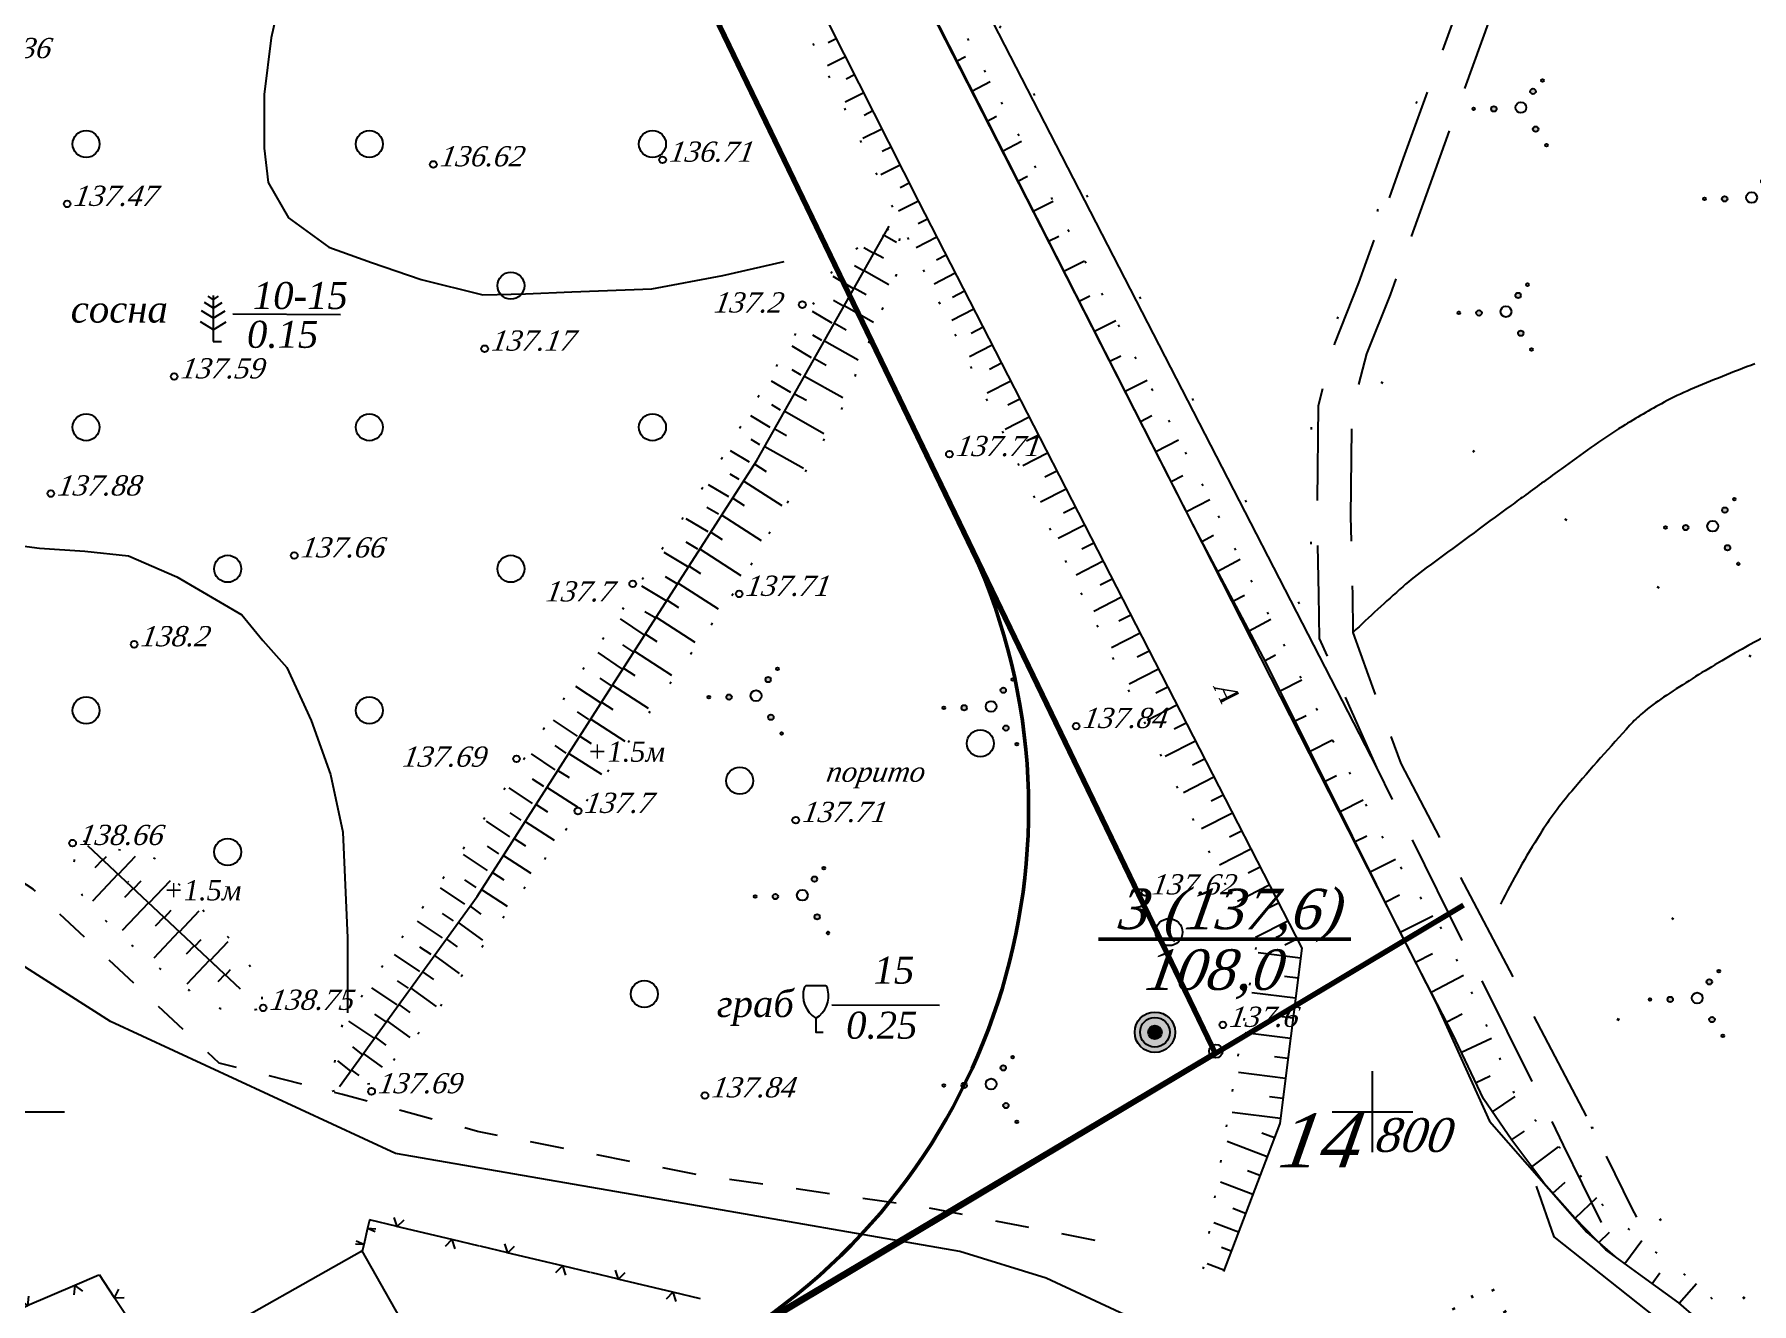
# Model space of a CAD drawing. Header units: millimetres. Extents: x 1400 to 4853, y -623 to 1865.
# Drawn here: x 3080.8 to 3157.2, y 1604.8 to 1661.2 of the extents above; entities that cross this region are included whole.
import ezdxf

# ---------------------------------------------------------------- set-up
doc = ezdxf.new("R2010")
doc.units = ezdxf.units.MM
doc.set_wipeout_variables(frame=1)
for name, pattern in [('ADOT', [10, 0, -10]), ('ADOT1', [1.6, 0.1, -1.5]), ('AHIDDEN2', [3, 1.5, -1.5]), ('AHIDDEN4', [7, 5, -2]), ('KONTUR', [1.5, 0, -1.5])]:
    doc.linetypes.add(name, pattern=pattern)
for name, color, linetype in [('01_Завод', 7, 'Continuous'), ('01_Північ', 7, 'Continuous'), ('CONT-MNR', 7, 'Continuous'), ('кресты', 7, 'Continuous'), ('НАДЗЕМКА', 7, 'Continuous'), ('ПИКЕТЫ', 7, 'Continuous'), ('РАСТИТ', 7, 'Continuous'), ('РЕЛЬЕФ', 7, 'Continuous'), ('Скважины', 7, 'Continuous'), ('СІТУАЦІЯ', 7, 'Continuous')]:
    doc.layers.add(name, color=color, linetype=linetype)
doc.styles.add('grad', font='timesi.ttf')
doc.styles.add('russ', font='timesi.ttf')
doc.styles.add('universw', font='timesi.ttf', dxfattribs={"oblique": 10})

# ---------------------------------------------------------------- blocks, each defined once
blk = doc.blocks.new('395_2')
at = {"linetype": 'Continuous'}
h = blk.add_hatch(color=0, dxfattribs=at)
h.paths.add_polyline_path([(-3.4, -0.1, 1), (-3.6, -0.1, 1)])
h.paths.add_polyline_path([(-2.2, -0.1, 1), (-1.8, -0.1, 1)])
h.paths.add_polyline_path([(1.1, 1.2, 1), (0.7, 1.2, 1)])
h.paths.add_polyline_path([(1.7, 2, 1), (1.5, 2, 1)])
h.paths.add_polyline_path([(0.9, -1.6, 1), (1.3, -1.6, 1)])
h.paths.add_polyline_path([(2, -2.8, 1), (1.8, -2.8, 1)])
at = {"color": 0, "linetype": 'Continuous'}
for centre, radius in [((0.9, 1.2), 0.2), ((1.6, 2), 0.1), ((-3.5, -0.1), 0.1), ((-2, -0.1), 0.2), ((0, 0), 0.4), ((1.1, -1.6), 0.2), ((1.9, -2.8), 0.1)]:
    blk.add_circle(centre, radius, dxfattribs=at)
blk = doc.blocks.new('372')
blk.add_circle((0, 0), 1)
blk = doc.blocks.new('368')
at = {"color": 0, "linetype": 'Continuous'}
blk.add_blockref('372', (0, 0), dxfattribs=at)
blk = doc.blocks.new('476_3')
at = {"color": 0, "linetype": 'Continuous'}
for p, q in [((-4.942, 0), (-2.443, 0)), ((-2.443, 0), (-2.887, 0.61)), ((-2.443, 0), (-1.999, 0.61)), ((-2.443, 0), (2.554, 0)), ((-2.443, 0), (-2.443, 0)), ((2.499, 0), (2.055, -0.61)), ((2.499, 0), (4.998, 0)), ((2.499, 0), (2.943, -0.61))]:
    blk.add_line(p, q, dxfattribs=at)
blk = doc.blocks.new('390_2')
at = {"color": 0, "linetype": 'Continuous', "lineweight": 0}
blk.add_wipeout([(0.56, -0.02), (0.56, 0.02), (0.02, 0.02), (0.02, 1.02), (0.15, 1.11), (0.31, 1.24), (0.46, 1.38), (0.62, 1.58), (0.73, 1.77), (0.84, 2), (0.9, 2.21), (0.95, 2.44), (0.96, 2.61), (0.96, 2.86), (0.94, 3.01), (0.89, 3.24), (0.86, 3.33), (0.82, 3.39), (0.77, 3.44), (0.7, 3.46), (-0.38, 3.46), (-0.69, 3.46), (-0.8, 3.42), (-0.85, 3.37), (-0.89, 3.28), (-0.93, 3.11), (-0.96, 2.93), (-0.97, 2.66), (-0.95, 2.39), (-0.91, 2.19), (-0.85, 2.03), (-0.78, 1.85), (-0.67, 1.65), (-0.56, 1.5), (-0.45, 1.37), (-0.28, 1.21), (-0.13, 1.09), (-0.02, 1.02), (-0.02, -0.02)], dxfattribs=at)
at = {"color": 0, "linetype": 'Continuous'}
blk.add_lwpolyline([(0.89, 3.12), (0.86, 3.28, 0.283123), (0.7, 3.44), (-0.69, 3.44, 0.301637), (-0.87, 3.28, 0.346308), (0, 1.03, 0.325277)], format="xyb", close=True, dxfattribs=at)
blk.add_lwpolyline([(0, 1.03), (0, 0), (0.54, 0)], dxfattribs=at)
blk = doc.blocks.new('390_6')
at = {"color": 0, "linetype": 'Continuous'}
for p, q in [((0.005531, 2.466415), (-0.665101, 2.899042)), ((0.005531, 3.084453), (-0.386725, 3.36257)), ((-0.005531, 3.084453), (0.386725, 3.36257)), ((-0.005531, 2.466415), (0.665101, 2.899042)), ((0, 3.408923), (0, 0)), ((0.005531, 0.859515), (-0.95613, 1.462103)), ((0.005531, 1.74022), (-0.867556, 2.281003)), ((-0.005531, 1.74022), (0.867556, 2.281003)), ((-0.005531, 0.859515), (0.95613, 1.462103)), ((0, 0), (0.616918, 0))]:
    blk.add_line(p, q, dxfattribs=at)

msp = doc.modelspace()

# ---------------------------------------------------------------- hatches: boundary and pattern name
at = {"layer": 'Скважины', "linetype": 'Continuous'}
for points in [[(3131.5818, 1616.842, 1), (3129.7818, 1616.842, 1)], [(3130.9818, 1616.842, 1), (3130.3818, 1616.842, 1)]]:
    msp.add_hatch(color=5, dxfattribs=at).paths.add_polyline_path(points)

# ---------------------------------------------------------------- linework, layer by layer
at = {"color": 7, "linetype": 'Continuous', "lineweight": 50, "flags": 128}
msp.add_lwpolyline([(3069.8097, 1716.8518, -0.2823255), (3091.3272, 1703.0323), (3122.2972, 1638.8479, -0.3890194), (3111.4729, 1602.8963), (3033.4199, 1556.4964, 0.1581167)], format="xyb", dxfattribs=at)
at = {"layer": '01_Завод', "color": 250, "linetype": 'Continuous'}
for p, q in [((3121.8546, 1660.0579), (3122.2558, 1660.263)), ((3122.5374, 1658.7224), (3123.3551, 1659.1404)), ((3123.2202, 1657.3868), (3123.6368, 1657.5998)), ((3123.9031, 1656.0512), (3124.7515, 1656.485)), ((3124.5859, 1654.7157), (3125.0178, 1654.9365)), ((3125.2687, 1653.3801), (3126.1478, 1653.8295)), ((3125.9507, 1652.0441), (3126.3987, 1652.2723)), ((3126.6316, 1650.7075), (3127.5449, 1651.1728)), ((3127.3126, 1649.371), (3127.7778, 1649.608)), ((3127.9935, 1648.0345), (3128.9412, 1648.5173)), ((3128.6745, 1646.6979), (3129.1569, 1646.9438)), ((3129.3554, 1645.3614), (3130.3376, 1645.8618)), ((3130.0363, 1644.0249), (3130.5361, 1644.2795)), ((3130.7173, 1642.6884), (3131.734, 1643.2064)), ((3131.3982, 1641.3518), (3131.9152, 1641.6152)), ((3132.0792, 1640.0153), (3133.1235, 1640.5473)), ((3132.7702, 1638.684), (3133.2834, 1638.9562)), ((3133.473, 1637.3588), (3134.4785, 1637.8921)), ((3134.1757, 1636.0336), (3134.6681, 1636.2947)), ((3134.8785, 1634.7084), (3135.8424, 1635.2196)), ((3135.5813, 1633.3832), (3136.0528, 1633.6333)), ((3136.2514, 1632.0413), (3137.219, 1632.5222)), ((3136.919, 1630.6981), (3137.4099, 1630.942)), ((3137.5866, 1629.3548), (3138.5827, 1629.8499)), ((3138.2542, 1628.0115), (3138.7594, 1628.2626)), ((3138.9217, 1626.6683), (3139.9465, 1627.1776)), ((3139.5891, 1625.3249), (3140.1089, 1625.5828)), ((3140.2558, 1623.9812), (3141.3813, 1624.5396)), ((3140.9224, 1622.6375), (3141.5676, 1622.9576)), ((3141.589, 1621.2938), (3143.0445, 1622.0158)), ((3142.2798, 1619.9623), (3143.0317, 1620.3527)), ((3142.971, 1618.631), (3144.4119, 1619.3792)), ((3143.6622, 1617.2998), (3144.3512, 1617.6575)), ((3144.3251, 1615.9545), (3145.6504, 1616.5842)), ((3144.969, 1614.5997), (3145.5944, 1614.8969)), ((3145.7064, 1613.2984), (3146.7163, 1613.9824)), ((3146.5475, 1612.0564), (3147.1175, 1612.4424)), ((3147.4452, 1610.8547), (3148.6422, 1611.7502)), ((3148.3843, 1609.6868), (3148.9271, 1610.172)), ((3149.3842, 1608.5687), (3150.3423, 1609.4947)), ((3150.4266, 1607.4901), (3150.8997, 1607.9474)), ((3151.5877, 1606.548), (3152.3398, 1607.5816)), ((3152.8006, 1605.6654), (3153.1454, 1606.1394)), ((3154.0124, 1604.7815), (3154.771, 1605.668))]:
    msp.add_line(p, q, dxfattribs=at)
at = {"layer": '01_Завод', "color": 250, "linetype": 'Continuous', "flags": 128}
for points in [[(3154.7838, 1604.1213), (3153.9949, 1604.7964), (3152.3799, 1605.9716), (3150.7438, 1607.162), (3149.3765, 1608.5767), (3147.983, 1610.1358), (3146.5603, 1612.0374), (3145.3074, 1613.8874), (3143.9411, 1616.7627), (3141.6008, 1621.27), (3139.4694, 1625.5663), (3135.6335, 1633.2847), (3132.446, 1639.2953), (3125.6263, 1652.6808), (3120.06, 1663.5679)], [(3135.3898, 1573.8332), (3133.9671, 1573.9974), (3134.8128, 1601.7126), (3125.8421, 1605.8964), (3121.9947, 1607.082), (3109.7362, 1609.2158), (3096.8936, 1611.4512), (3084.2163, 1617.3141), (3069.6599, 1626.5967), (3067.1345, 1628.7614), (3062.0933, 1636.1941)], [(3176.2, 1590.9348), (3176.229, 1591.5341), (3176.3318, 1593.6587), (3176.349, 1594.0145), (3173.961, 1596.267), (3160.9725, 1597.1324), (3158.8579, 1598.283), (3154.0951, 1602.8966), (3153.3762, 1603.8277), (3148.4418, 1607.7441), (3147.6576, 1609.9907)]]:
    msp.add_lwpolyline(points, dxfattribs=at)
at = {"layer": '01_Північ', "linetype": 'Continuous'}
for p, q in [((3135.769, 1623.3917), (3134.3567, 1622.667)), ((3136.1798, 1622.5909), (3135.646, 1622.317)), ((3136.5907, 1621.7902), (3135.1604, 1621.0563)), ((3137.0015, 1620.9894), (3136.4677, 1620.7155)), ((3137.159, 1620.1439), (3135.2777, 1620.3793)), ((3137.0473, 1619.2509), (3136.4519, 1619.3254)), ((3136.9356, 1618.3578), (3134.9863, 1618.6017)), ((3136.7121, 1616.5718), (3134.6949, 1616.8241)), ((3136.8238, 1617.4648), (3136.2285, 1617.5393)), ((3136.6004, 1615.6787), (3136.005, 1615.7532)), ((3136.4887, 1614.7857), (3134.4035, 1615.0465)), ((3136.377, 1613.8926), (3135.7816, 1613.9671)), ((3136.2652, 1612.9996), (3134.1121, 1613.269)), ((3135.9955, 1612.1459), (3135.4348, 1612.3594)), ((3135.6752, 1611.3048), (3133.8981, 1611.9815))]:
    msp.add_line(p, q, dxfattribs=at)
at = {"layer": '01_Північ', "color": 250, "linetype": 'KONTUR', "flags": 128}
msp.add_lwpolyline([(3106.2196, 1720.5335), (3105.1586, 1720.1846), (3103.6237, 1720.0706), (3101.8608, 1720.1846), (3099.5896, 1720.1949), (3096.9866, 1720.7131), (3095.0265, 1720.9347), (3094.0704, 1721.0427), (3093.2905, 1720.8743), (3092.8479, 1720.0417), (3093.1734, 1719.183), (3093.9024, 1717.6738), (3094.9699, 1716.0736), (3096.0113, 1713.4455), (3099.8565, 1706.0737), (3105.6477, 1694.2624), (3107.8781, 1689.7137), (3116.1117, 1673.7124), (3121.147, 1663.3396), (3129.9087, 1646.6775), (3132.8346, 1641.1133), (3137.0104, 1632.9309), (3138.9438, 1629.1423), (3140.9886, 1625.1355), (3143.5525, 1621.245), (3145.2573, 1617.5435), (3146.7598, 1613.8761), (3148.6908, 1611.6953), (3150.1098, 1609.8044), (3150.7845, 1608.9054), (3153.3939, 1606.6844), (3154.845, 1605.6134), (3157.4615, 1603.0202), (3158.089, 1601.964), (3159.3614, 1600.6076), (3160.8883, 1599.6242), (3161.9858, 1598.9173), (3163.959, 1598.4543), (3165.9948, 1598.5222), (3168.811, 1598.3357), (3172.1502, 1598.3839), (3174.0136, 1598.1312), (3175.6907, 1597.5326), (3176.6173, 1596.7674), (3177.4214, 1596.2873), (3179.1862, 1596.0473), (3180.6398, 1595.8496), (3182.2221, 1595.8134), (3184.4802, 1595.603), (3186.6322, 1594.9823), (3187.9824, 1594.4059), (3189.2717, 1593.418), (3189.6008, 1592.6574), (3189.8271, 1591.5474), (3189.8197, 1589.3038), (3189.559, 1586.1283), (3189.1162, 1580.4331), (3188.6743, 1575.5643), (3188.5391, 1574.0748), (3189.1107, 1573.0526), (3189.6527, 1572.0835), (3191.0153, 1571.3293), (3193.0442, 1570.2063), (3194.1959, 1569.5689), (3196.7256, 1569.0858), (3198.2334, 1568.7284), (3199.5763, 1567.8373)], dxfattribs=at)
at = {"layer": '01_Північ', "linetype": 'KONTUR', "flags": 128}
msp.add_lwpolyline([(3086.9479, 1719.823), (3087.1435, 1718.2377), (3089.4471, 1713.5689), (3093.6465, 1705.1268), (3097.7163, 1696.9236), (3114.8967, 1661.9893), (3129.6382, 1631.7878), (3135.1764, 1620.6882), (3132.7921, 1606.143)], dxfattribs=at)
at = {"layer": '01_Північ', "flags": 128}
msp.add_lwpolyline([(3087.079, 1719.792), (3099.0625, 1695.7353), (3109.531, 1674.8529), (3120.1649, 1653.8037), (3137.2132, 1620.577), (3136.2382, 1612.7832), (3133.7321, 1606.2021)], dxfattribs=at)
at = {"layer": '01_Північ', "linetype": 'Continuous', "flags": 128}
for points in [[(3091.5448, 1719.8637), (3112.4357, 1678.6279), (3143.1753, 1618.1713), (3145.5673, 1612.8902), (3149.9038, 1607.9494), (3151.1381, 1606.8671)], [(3093.9536, 1719.7557), (3114.3083, 1679.5783), (3140.5342, 1628.6179)]]:
    msp.add_lwpolyline(points, dxfattribs=at)
at = {"layer": '01_Північ', "color": 250, "linetype": 'AHIDDEN4', "flags": 128}
msp.add_lwpolyline([(3142.5288, 1717.197), (3142.4734, 1715.5317), (3141.8324, 1713.2486), (3141.3887, 1710.325), (3141.2243, 1707.3521), (3141.1128, 1704.1314), (3141.3201, 1701.728), (3143.6318, 1695.9568), (3145.9179, 1691.0996), (3147.1715, 1688.6929), (3148.656, 1685.0334), (3149.5581, 1682.1818), (3149.9086, 1679.029), (3149.3828, 1674.7085), (3148.3896, 1671.001), (3146.0743, 1663.3223), (3143.1426, 1655.2195), (3141.1407, 1649.653), (3140.1006, 1647.0256), (3139.4361, 1644.5136), (3139.3877, 1639.7949), (3139.4644, 1636.3434), (3139.49, 1634.6304), (3140.1647, 1632.7334), (3141.6169, 1628.7988), (3150.1903, 1612.5015), (3151.8996, 1609.0001), (3152.1044, 1608.6113)], dxfattribs=at)
at = {"layer": '01_Північ', "linetype": 'AHIDDEN2', "flags": 128}
msp.add_lwpolyline([(3128.0151, 1607.5797), (3120.4457, 1609.0592), (3110.5727, 1610.4564), (3100.5351, 1612.4289), (3094.529, 1614.0727), (3089.0522, 1615.4615), (3080.7643, 1623.2149), (3070.3802, 1629.9189), (3064.2068, 1634.7074), (3063.5531, 1635.2153), (3064.8604, 1642.1078), (3068.1133, 1657.9445), (3071.9456, 1671.9814), (3078.3015, 1697.0208), (3084.2395, 1715.409)], dxfattribs=at)
at = {"layer": '01_Північ', "linetype": 'AHIDDEN4', "flags": 128}
msp.add_lwpolyline([(3141.0503, 1698.3676), (3142.2558, 1695.3581), (3144.5736, 1690.4335), (3145.8083, 1688.0631), (3147.2437, 1684.5245), (3148.0835, 1681.8698), (3148.3985, 1679.0368), (3147.9066, 1674.9946), (3146.9467, 1671.4117), (3144.6499, 1663.7943), (3141.7316, 1655.7285), (3139.7373, 1650.183), (3138.6732, 1647.4951), (3137.9381, 1644.7162), (3137.8875, 1639.7859), (3137.9647, 1636.3155), (3137.9939, 1634.3607), (3140.5342, 1628.6179), (3148.8523, 1611.8232), (3150.5617, 1608.3214), (3150.7772, 1607.9123)], dxfattribs=at)
at = {"layer": '01_Північ', "color": 250, "linetype": 'ADOT', "lineweight": 25, "ltscale": 0.5, "flags": 128}
msp.add_lwpolyline([(3123.7707, 1661.5385), (3124.6077, 1662.941), (3132.269, 1678.3191), (3136.6856, 1687.7914), (3140.4661, 1696.2972), (3141.0372, 1697.5936), (3141.9806, 1695.2383), (3144.3047, 1690.3002), (3145.5356, 1687.9371), (3146.9613, 1684.4227), (3147.7886, 1681.8074), (3148.0965, 1679.0384), (3147.6113, 1675.0518), (3146.6582, 1671.4938), (3144.365, 1663.8887), (3141.4494, 1655.8302), (3139.4566, 1650.289), (3138.3878, 1647.589), (3137.6385, 1644.7567), (3137.5875, 1639.7841), (3137.6647, 1636.3099), (3137.6872, 1634.8056), (3123.7707, 1661.5385)], dxfattribs=at)
at = {"layer": '01_Північ', "color": 250, "linetype": 'ADOT', "lineweight": 35, "ltscale": 0.5, "flags": 128}
msp.add_lwpolyline([(3168.2178, 1675.9277, 0.0500827), (3167.6438, 1676.2495, 0.0523631), (3167.0435, 1676.4393, 0.0574039), (3165.9991, 1676.5303, 0.1230302), (3165.5224, 1676.397, 0.1720811), (3165.0915, 1675.8983, 0.0383479), (3164.2548, 1673.1457, 0.0243518), (3163.3951, 1668.1289, 0.0472584), (3163.3253, 1665.5028, 0.0200549), (3163.706, 1661.9903, 0.0211757), (3164.3393, 1658.7045, 0.0085412), (3164.9453, 1656.3299, 0.0197053), (3165.2657, 1655.3168, 0.0332318), (3165.8228, 1654.0425, 0.0188789), (3167.0306, 1651.9153, 0.0527446), (3167.9659, 1650.7089, -0.0498092), (3168.9636, 1649.4376, -0.0700163), (3169.4835, 1648.2919, -0.0881531), (3169.5939, 1647.2959, -0.1193674), (3169.2368, 1646.1542, -0.1081604), (3168.3332, 1645.1962, -0.0138534), (3167.3752, 1644.5802, 0.011643), (3166.2322, 1643.8524, 0.0077065), (3164.1466, 1642.408, 0.011855), (3162.8285, 1641.4167, 0.0869633), (3162.1002, 1640.6009, 0.0674176), (3161.5258, 1639.317, 0.104328), (3161.4298, 1638.0897, 0.1661718), (3161.778, 1637.3853, 0.0715882), (3163.0443, 1636.4437, -0.0456465), (3165.0976, 1635.0756, -0.0064269), (3166.504, 1633.9107, 0.0042412), (3168.6274, 1632.136, 0.0787058), (3175.1076, 1628.334, -0.1034282), (3179.9125, 1625.1886, -0.1032789), (3181.3008, 1623.066, -0.0741395), (3182.0863, 1619.6399, -0.0703632), (3181.9043, 1616.7599, -0.0272459), (3180.0101, 1609.5844, -0.0574192), (3176.4677, 1601.8048, -0.1246804), (3173.637, 1599.0004, -0.1900332), (3168.8974, 1598.2499, -0.1031904), (3161.0415, 1601.7977, -0.0154691), (3156.7725, 1605.1162, -0.0231101), (3154.094, 1607.5518, -0.0297269), (3151.3732, 1610.6091, -0.0546282), (3150.1903, 1612.5015, -0.1962789), (3150.0802, 1614.2795, -0.0470284), (3153.0043, 1620.8316, -0.2834395), (3160.3823, 1624.907, 0.6910234), (3162.2635, 1629.245, 0.0200799), (3159.5954, 1631.635, 0.0137003), (3155.4582, 1634.8653, 0.0007004), (3148.1574, 1640.2345, -0.0025813), (3146.182, 1641.6988, -0.0000576), (3144.8746, 1642.6786, 0.0000277), (3142.1535, 1644.7182, 0.0005984), (3141.5644, 1645.1586, 0.0002158), (3139.9291, 1646.377)], format="xyb", dxfattribs=at)
at = {"layer": '01_Північ', "color": 30}
for points in [[(3157.368, 1646.5795, 0.010404), (3154.5073, 1645.4395, 0.0246243), (3153.3347, 1644.8742, 0.013882), (3151.4852, 1643.7999, 0.0175327), (3150.077, 1642.8589, 0.0007151), (3148.7755, 1641.9187, 0.0005837), (3147.1837, 1640.7626, 0.0010949), (3146.5348, 1640.2879, 0.0001873), (3142.7482, 1637.5033, 0.0220449), (3141.7065, 1636.6634, 0.0098042), (3139.49, 1634.6304)], [(3160.5382, 1635.783, 0.0288417), (3155.5985, 1633.194, 0.0118208), (3153.3141, 1631.7488, 0.0270764), (3152.3682, 1631.0419, 0.0347827), (3151.8041, 1630.4998, 0.0069769), (3149.23, 1627.5755, 0.0363563), (3147.816, 1625.6569, 0.0242541), (3146.0608, 1622.5481)]]:
    msp.add_lwpolyline(points, format="xyb", dxfattribs=at)
at = {"layer": '01_Північ', "linetype": 'ADOT', "lineweight": 50, "ltscale": 0.1, "flags": 128}
msp.add_lwpolyline([(3145.0399, 1602.5547), (3143.9203, 1604.6407), (3145.6501, 1605.4986), (3150.3346, 1596.9252)], dxfattribs=at)
at = {"layer": 'CONT-MNR', "color": 30, "linetype": 'Continuous', "elevation": 41.1, "flags": 128}
msp.add_lwpolyline([(3091.689, 1662.5287), (3091.3569, 1661.0957), (3091.0414, 1658.5739), (3091.0414, 1656.1872), (3091.2217, 1654.6561), (3092.123, 1653.08), (3093.9258, 1651.7741), (3095.8186, 1651.0986), (3098.027, 1650.333), (3100.7762, 1649.6575), (3102.669, 1649.7026), (3104.7422, 1649.7926), (3108.3026, 1649.9277), (3111.4573, 1650.5132), (3114.1773, 1651.1405)], dxfattribs=at)
at = {"layer": 'CONT-MNR', "color": 30, "linetype": 'Continuous', "flags": 128}
msp.add_lwpolyline([(3078.5743, 1638.7126), (3081.055, 1638.3776), (3083.0664, 1638.2436), (3085.0108, 1638.0426), (3087.1563, 1637.1047), (3090.0496, 1635.4106), (3090.9882, 1634.2717), (3092.061, 1633.0658), (3093.1337, 1630.721), (3094.0053, 1628.3093), (3094.5486, 1625.7407), (3094.7497, 1621.0512), (3094.7497, 1617.7015)], dxfattribs=at)
at = {"layer": 'кресты', "color": 3, "linetype": 'Continuous'}
for p, q in [((3140.3623, 1611.5067), (3140.3623, 1615.1067)), ((3078.5623, 1613.3067), (3082.1623, 1613.3067)), ((3138.5623, 1613.3067), (3142.1623, 1613.3067))]:
    msp.add_line(p, q, dxfattribs=at)
at = {"layer": 'НАДЗЕМКА', "linetype": 'Continuous'}
for p, q in [((3084.3422, 1624.1527), (3084.3422, 1624.1527)), ((3084.9908, 1623.5288), (3085.0324, 1623.572)), ((3088.8825, 1619.7851), (3088.9241, 1619.8284)), ((3089.5311, 1619.1612), (3089.5311, 1619.1612))]:
    msp.add_line(p, q, dxfattribs=at)
at = {"layer": 'ПИКЕТЫ', "color": 7, "linetype": 'Continuous'}
for centre in [(3108.7775, 1655.6617), (3098.5739, 1655.4581), (3082.2848, 1653.6987), (3114.9918, 1649.2155), (3100.8584, 1647.2563), (3087.0412, 1646.0214), (3121.5379, 1642.5637), (3081.5531, 1640.8102), (3092.3858, 1638.0548), (3107.4464, 1636.7967), (3112.1798, 1636.346), (3085.2616, 1634.1022), (3127.1779, 1630.4643), (3102.2744, 1629.0064), (3105.0112, 1626.6882), (3114.6973, 1626.2821), (3082.5233, 1625.2604), (3130.2386, 1623.06), (3091.0044, 1617.9251), (3133.7042, 1617.168), (3095.829, 1614.2136), (3110.6591, 1614.0296)]:
    msp.add_circle(centre, 0.15, dxfattribs=at)
at = {"layer": 'РАСТИТ', "linetype": 'AHIDDEN2', "flags": 128}
msp.add_lwpolyline([(3128.0151, 1607.5797), (3120.4457, 1609.0592), (3110.5727, 1610.4564), (3100.5351, 1612.4289), (3094.529, 1614.0727), (3089.0522, 1615.4615), (3080.7643, 1623.2149), (3070.3802, 1629.9189), (3064.2068, 1634.7074), (3063.5531, 1635.2153), (3064.8604, 1642.1078), (3068.1133, 1657.9445), (3071.9456, 1671.9814), (3078.3015, 1697.0208), (3084.2395, 1715.409)], dxfattribs=at)
at = {"layer": 'РАСТИТ', "color": 7}
for points in [[(3089.6462, 1648.8093), (3094.438, 1648.7838)], [(3116.3028, 1618.0682), (3121.0947, 1618.0427)]]:
    msp.add_lwpolyline(points, dxfattribs=at)
at = {"layer": 'РЕЛЬЕФ', "linetype": 'Continuous'}
for p, q in [((3116.5042, 1661.05), (3116.1355, 1660.8637)), ((3116.91, 1660.2466), (3116.1112, 1659.8431)), ((3117.3158, 1659.4433), (3116.9383, 1659.2526)), ((3117.7217, 1658.64), (3116.9008, 1658.2253)), ((3118.1275, 1657.8367), (3117.7412, 1657.6416)), ((3118.5333, 1657.0334), (3117.6904, 1656.6076)), ((3118.9391, 1656.2301), (3118.544, 1656.0305)), ((3119.345, 1655.4268), (3118.4801, 1654.9898)), ((3119.7508, 1654.6235), (3119.3469, 1654.4194)), ((3120.1566, 1653.8202), (3119.2697, 1653.3721)), ((3120.5674, 1653.0194), (3120.1539, 1652.8072)), ((3118.629, 1652.2621), (3118.566, 1652.2996)), ((3118.6288, 1652.3113), (3119.1789, 1652.0012)), ((3120.9782, 1652.2186), (3120.0621, 1651.7486)), ((3118.1686, 1651.4887), (3117.7347, 1651.747)), ((3118.1868, 1651.5273), (3118.5989, 1651.295)), ((3121.3891, 1651.4179), (3120.9628, 1651.1992)), ((3117.2479, 1649.942), (3116.3626, 1650.469)), ((3117.7082, 1650.7154), (3117.321, 1650.9459)), ((3117.7449, 1650.7433), (3118.8473, 1650.1218)), ((3121.7999, 1650.6171), (3120.8518, 1650.1307)), ((3117.3029, 1649.9593), (3117.8256, 1649.6646)), ((3122.2108, 1649.8164), (3121.6769, 1649.5425)), ((3116.3272, 1648.3953), (3115.4489, 1648.9181)), ((3116.7875, 1649.1687), (3116.3833, 1649.4093)), ((3116.8609, 1649.1753), (3118.1635, 1648.441)), ((3122.6216, 1649.0156), (3121.6415, 1648.5128)), ((3116.4189, 1648.3913), (3116.9416, 1648.0966)), ((3123.0325, 1648.2149), (3122.4987, 1647.941)), ((3115.8668, 1647.622), (3115.4654, 1647.8609)), ((3115.977, 1647.6073), (3117.4796, 1646.7602)), ((3123.4433, 1647.4141), (3122.4312, 1646.8948)), ((3115.4064, 1646.8486), (3114.5353, 1647.3672)), ((3115.535, 1646.8233), (3116.0577, 1646.5286)), ((3114.9461, 1646.0753), (3114.5474, 1646.3126)), ((3115.093, 1646.0393), (3116.7958, 1645.0794)), ((3123.8542, 1646.6134), (3123.3204, 1646.3395)), ((3114.4857, 1645.3019), (3113.6216, 1645.8163)), ((3114.651, 1645.2553), (3115.1737, 1644.9606)), ((3124.2651, 1645.8126), (3123.221, 1645.2769)), ((3114.0253, 1644.5286), (3113.6295, 1644.7642)), ((3114.2091, 1644.4713), (3115.9515, 1643.489)), ((3124.6759, 1645.0119), (3124.1421, 1644.738)), ((3113.565, 1643.7552), (3112.7079, 1644.2655)), ((3113.7671, 1643.6873), (3114.2898, 1643.3926)), ((3125.0868, 1644.2111), (3124.0107, 1643.659)), ((3113.1046, 1642.9819), (3112.7116, 1643.2158)), ((3113.3251, 1642.9033), (3115.0429, 1641.9349)), ((3125.4976, 1643.4104), (3124.9638, 1643.1365)), ((3112.6443, 1642.2085), (3111.7942, 1642.7146)), ((3112.8739, 1642.1249), (3113.3786, 1641.8004)), ((3125.9085, 1642.6096), (3124.8004, 1642.0411)), ((3112.1839, 1641.4352), (3111.7854, 1641.6724)), ((3112.3872, 1641.3678), (3114.0765, 1640.2819)), ((3126.3193, 1641.8089), (3125.7855, 1641.535)), ((3111.7235, 1640.6618), (3110.8209, 1641.1992)), ((3111.9006, 1640.6107), (3112.4053, 1640.2863)), ((3126.7302, 1641.0081), (3125.5901, 1640.4232)), ((3111.2632, 1639.8885), (3110.7476, 1640.1954)), ((3111.4139, 1639.8536), (3113.1672, 1638.7266)), ((3127.141, 1640.2074), (3126.6072, 1639.9335)), ((3110.8028, 1639.1151), (3109.8299, 1639.6943)), ((3110.9273, 1639.0965), (3111.432, 1638.7721)), ((3127.5519, 1639.4066), (3126.3798, 1638.8053)), ((3110.3424, 1638.3418), (3109.8269, 1638.6487)), ((3110.4406, 1638.3395), (3112.2578, 1637.1713)), ((3127.9627, 1638.6059), (3127.4289, 1638.332)), ((3109.8821, 1637.5685), (3108.8388, 1638.1895)), ((3109.954, 1637.5824), (3110.4587, 1637.2579)), ((3128.3736, 1637.8051), (3127.1695, 1637.1873)), ((3109.4217, 1636.7951), (3108.9062, 1637.102)), ((3109.4673, 1636.8253), (3111.2513, 1635.6785)), ((3128.7845, 1637.0044), (3128.2506, 1636.7305)), ((3108.9614, 1636.0218), (3107.8477, 1636.6847)), ((3108.9807, 1636.0682), (3109.4854, 1635.7438)), ((3129.1953, 1636.2036), (3127.9592, 1635.5694)), ((3108.0005, 1634.5005), (3106.8968, 1635.2406)), ((3108.501, 1635.2484), (3107.9854, 1635.5553)), ((3108.494, 1635.3111), (3110.2128, 1634.2063)), ((3129.6062, 1635.4029), (3129.0723, 1635.129)), ((3108.0073, 1634.5541), (3108.5121, 1634.2296)), ((3130.017, 1634.6021), (3128.7489, 1633.9515)), ((3106.9979, 1633.0055), (3105.9068, 1633.7372)), ((3107.4992, 1633.753), (3107.0009, 1634.0872)), ((3107.5207, 1633.797), (3109.1742, 1632.7341)), ((3130.4279, 1633.8014), (3129.894, 1633.5275)), ((3107.034, 1633.0399), (3107.5388, 1632.7155)), ((3130.8387, 1633.0007), (3129.5386, 1632.3336)), ((3105.9954, 1631.5105), (3104.9167, 1632.2339)), ((3106.4967, 1632.258), (3105.9983, 1632.5922)), ((3106.5474, 1632.2828), (3108.1356, 1631.2619)), ((3131.2496, 1632.1999), (3130.7157, 1631.926)), ((3106.0609, 1631.5256), (3106.566, 1631.2019)), ((3131.6604, 1631.3992), (3130.3382, 1630.7207)), ((3104.9928, 1630.0156), (3103.9266, 1630.7306)), ((3105.4941, 1630.7631), (3104.9958, 1631.0972)), ((3105.5752, 1630.7679), (3107.0985, 1629.7916)), ((3132.0713, 1630.5984), (3131.5375, 1630.3245)), ((3105.0896, 1630.0102), (3105.5947, 1629.6864)), ((3103.9903, 1628.5206), (3102.9366, 1629.2273)), ((3104.4916, 1629.2681), (3103.9932, 1629.6023)), ((3104.6039, 1629.2525), (3106.0558, 1628.3219)), ((3132.4821, 1629.7977), (3131.1419, 1629.11)), ((3104.1182, 1628.4948), (3104.6234, 1628.171)), ((3132.893, 1628.9969), (3132.3592, 1628.723)), ((3102.9878, 1627.0257), (3101.9465, 1627.7239)), ((3103.489, 1627.7731), (3102.9907, 1628.1073)), ((3103.6326, 1627.7371), (3105.0066, 1626.8564)), ((3133.3039, 1628.1962), (3131.9456, 1627.4993)), ((3103.1469, 1626.9794), (3103.652, 1626.6556)), ((3133.7147, 1627.3954), (3133.1809, 1627.1215)), ((3101.9852, 1625.5307), (3100.9385, 1626.2326)), ((3102.4865, 1626.2782), (3101.9882, 1626.6124)), ((3102.6612, 1626.2217), (3103.9574, 1625.3908)), ((3134.1256, 1626.5947), (3132.7493, 1625.8885)), ((3102.1756, 1625.4639), (3102.6807, 1625.1402)), ((3134.5364, 1625.7939), (3134.0026, 1625.52)), ((3100.9827, 1624.0357), (3099.9173, 1624.7502)), ((3101.4839, 1624.7832), (3100.9856, 1625.1174)), ((3101.6899, 1624.7062), (3102.9082, 1623.9253)), ((3134.9473, 1624.9932), (3133.553, 1624.2778)), ((3101.2042, 1623.9485), (3101.7094, 1623.6247)), ((3135.3581, 1624.1924), (3134.8243, 1623.9185)), ((3099.9801, 1622.5408), (3098.896, 1623.2678)), ((3100.4814, 1623.2883), (3099.9831, 1623.6224)), ((3100.7186, 1623.1908), (3101.8591, 1622.4598)), ((3135.769, 1623.3917), (3134.3567, 1622.667)), ((3100.2073, 1622.4505), (3100.6932, 1622.0985)), ((3136.1798, 1622.5909), (3135.646, 1622.317)), ((3098.9776, 1621.0458), (3097.8748, 1621.7854)), ((3099.4789, 1621.7933), (3098.9805, 1622.1275)), ((3099.6792, 1621.7218), (3100.7664, 1620.9339)), ((3136.5907, 1621.7902), (3135.1604, 1621.0563)), ((3099.1511, 1620.993), (3099.637, 1620.6409)), ((3137.0015, 1620.9894), (3136.4677, 1620.7155)), ((3097.975, 1619.5509), (3096.8536, 1620.3029)), ((3098.4763, 1620.2983), (3097.978, 1620.6325)), ((3098.623, 1620.2642), (3099.7292, 1619.4626)), ((3137.159, 1620.1439), (3135.2777, 1620.3793)), ((3097.4738, 1618.8034), (3096.9754, 1619.1376)), ((3098.0949, 1619.5354), (3098.5808, 1619.1834)), ((3137.0473, 1619.2509), (3136.4519, 1619.3254)), ((3096.9725, 1618.0559), (3095.8323, 1618.8205)), ((3097.5668, 1618.8067), (3098.7031, 1617.9833)), ((3136.9356, 1618.3578), (3134.9863, 1618.6017)), ((3096.4712, 1617.3084), (3095.9729, 1617.6426)), ((3097.0387, 1618.0779), (3097.5246, 1617.7258)), ((3095.9699, 1616.5609), (3094.8111, 1617.3381)), ((3096.5106, 1617.3491), (3097.5296, 1616.6107)), ((3136.7121, 1616.5718), (3134.6949, 1616.8241)), ((3136.8238, 1617.4648), (3136.2285, 1617.5393)), ((3095.458, 1615.8212), (3094.9881, 1616.1943)), ((3095.9825, 1616.6203), (3096.4684, 1616.2683)), ((3094.8984, 1615.1164), (3094.3226, 1615.5735)), ((3095.4544, 1615.8916), (3096.2954, 1615.2822)), ((3136.6004, 1615.6787), (3136.005, 1615.7532)), ((3094.9263, 1615.1628), (3095.2582, 1614.9223)), ((3136.4887, 1614.7857), (3134.4035, 1615.0465)), ((3136.377, 1613.8926), (3135.7816, 1613.9671)), ((3136.2652, 1612.9996), (3134.1121, 1613.269)), ((3135.9955, 1612.1459), (3135.4348, 1612.3594)), ((3135.6752, 1611.3048), (3133.8981, 1611.9815)), ((3135.0347, 1609.6227), (3133.601, 1610.1686)), ((3135.355, 1610.4638), (3134.7942, 1610.6773)), ((3134.7144, 1608.7816), (3134.1537, 1608.9951)), ((3134.3941, 1607.9405), (3133.3038, 1608.3557)), ((3134.0738, 1607.0994), (3133.6503, 1607.2607)), ((3133.7536, 1606.2583), (3133.0066, 1606.5428))]:
    msp.add_line(p, q, dxfattribs=at)
at = {"layer": 'РЕЛЬЕФ', "color": 7, "linetype": 'Continuous'}
for p, q in [((3083.8604, 1624.5204), (3083.5188, 1624.1569)), ((3083.8892, 1624.5176), (3084.0332, 1624.6702)), ((3084.5684, 1623.8764), (3085.328, 1624.6811)), ((3084.5396, 1623.8822), (3083.4058, 1622.6756)), ((3085.2189, 1623.2439), (3084.8309, 1622.8311)), ((3085.2476, 1623.2353), (3085.5772, 1623.5844)), ((3085.9269, 1622.5941), (3086.8777, 1623.6015)), ((3085.8981, 1622.6056), (3084.7305, 1621.3631)), ((3086.6061, 1621.953), (3086.9105, 1622.2754)), ((3087.2854, 1621.3118), (3088.1607, 1622.2392)), ((3086.5773, 1621.9674), (3086.193, 1621.5583)), ((3087.2566, 1621.3291), (3086.1352, 1620.1357)), ((3087.9358, 1620.6908), (3087.5779, 1620.3099)), ((3087.9646, 1620.6707), (3088.2438, 1620.9665)), ((3088.6438, 1620.0295), (3089.4437, 1620.8769)), ((3088.615, 1620.0525), (3087.6049, 1618.9775)), ((3089.2943, 1619.4143), (3088.9883, 1619.0886)), ((3089.3231, 1619.3884), (3089.5564, 1619.6356))]:
    msp.add_line(p, q, dxfattribs=at)
at = {"layer": 'РЕЛЬЕФ', "linetype": 'KONTUR', "flags": 128}
for points in [[(3094.0805, 1614.2268), (3095.8458, 1614.5795), (3098.5249, 1617.4632), (3100.3525, 1620.098), (3106.5834, 1628.8015), (3112.1585, 1636.7045), (3116.7306, 1644.5244), (3119.1786, 1650.5414), (3119.4441, 1653.3525)], [(3118.8249, 1652.5731), (3116.6351, 1651.2269), (3111.4553, 1642.4348), (3101.4014, 1627.169), (3094.5109, 1617.1668), (3093.9385, 1614.359)]]:
    msp.add_lwpolyline(points, dxfattribs=at)
at = {"layer": 'РЕЛЬЕФ', "flags": 128}
msp.add_lwpolyline([(3094.3982, 1614.434), (3100.5257, 1622.8899), (3106.1479, 1631.6613), (3112.9748, 1642.2818), (3118.8551, 1652.7127)], dxfattribs=at)
at = {"layer": 'РЕЛЬЕФ', "color": 7, "linetype": 'ADOT1', "flags": 128}
msp.add_lwpolyline([(3083.0085, 1625.36), (3086.1744, 1624.5837), (3089.5418, 1620.9611), (3090.8945, 1619.1498), (3090.9521, 1618.2585)], dxfattribs=at)
msp.add_lwpolyline([(3090.7218, 1617.856, -0.0381091), (3089.5032, 1617.8051, -0.1011589), (3089.0525, 1617.9135, -0.0460869), (3087.7186, 1618.6947, -0.0229235), (3085.2822, 1620.6161, -0.0193014), (3083.6438, 1622.1491, -0.0361662), (3082.8645, 1623.0599, -0.1350703), (3082.6243, 1623.685, -0.0629518), (3082.6631, 1625.1012)], format="xyb", dxfattribs=at)
at = {"layer": 'РЕЛЬЕФ', "color": 7, "linetype": 'Continuous', "flags": 128}
msp.add_lwpolyline([(3083.1811, 1625.1587), (3089.9735, 1618.776)], dxfattribs=at)
at = {"layer": 'Скважины', "color": 0, "linetype": 'Continuous', "lineweight": 50}
msp.add_line((3128.1741, 1620.9855), (3139.3933, 1620.9835), dxfattribs=at)
at = {"layer": 'Скважины', "color": 1, "linetype": 'Continuous'}
for centre, radius in [((3130.6818, 1616.842), 0.9), ((3130.6818, 1616.842), 0.66), ((3130.6818, 1616.842), 0.3), ((3130.6868, 1616.8018), 0.15), ((3130.8118, 1616.8169), 0.15)]:
    msp.add_circle(centre, radius, dxfattribs=at)
at = {"layer": 'Скважины', "color": 1}
msp.add_circle((3130.6868, 1616.8018), 0.15, dxfattribs=at)
at = {"layer": 'СІТУАЦІЯ'}
for p, q in [((3086.4361, 1602.0601), (3095.3998, 1607.1235)), ((3095.3978, 1607.1224), (3097.9475, 1602.6087))]:
    msp.add_line(p, q, dxfattribs=at)

# ---------------------------------------------------------------- block references
at = {"layer": '01_Північ', "color": 250, "linetype": 'ADOT', "xscale": 0.6, "yscale": 0.6, "zscale": 0.6}
for p in [(3146.9625, 1657.9885), (3157.2295, 1653.9845), (3146.3005, 1648.9074), (3155.4993, 1639.359), (3154.8083, 1618.3644)]:
    msp.add_blockref('395_2', p, dxfattribs=at)
at = {"layer": 'РАСТИТ', "color": 7, "linetype": 'AHIDDEN2', "xscale": 0.6, "yscale": 0.6, "zscale": 0.6}
for p in [(3083.1253, 1656.3639), (3095.7253, 1656.3639), (3108.3253, 1656.3639), (3102.0253, 1650.0639), (3083.1253, 1643.7639), (3095.7253, 1643.7639), (3108.3253, 1643.7639), (3089.4253, 1637.4639), (3102.0253, 1637.4639), (3083.1253, 1631.1639), (3095.7253, 1631.1639), (3089.4253, 1624.8639)]:
    msp.add_blockref('368', p, dxfattribs=at)
at = {"layer": 'РАСТИТ', "color": 7, "xscale": 0.6, "yscale": 0.6, "zscale": 0.6}
for name, p in [('390_6', (3088.7854, 1647.5785)), ('395_2', (3112.9331, 1631.817)), ('395_2', (3123.3932, 1631.3387)), ('368', (3122.9116, 1629.6955)), ('368', (3112.2084, 1628.0346)), ('395_2', (3114.9932, 1622.9387)), ('368', (3131.3116, 1621.2955)), ('368', (3107.965, 1618.5446)), ('395_2', (3123.3932, 1614.5387))]:
    msp.add_blockref(name, p, dxfattribs=at)
at = {"layer": 'РАСТИТ', "color": 7, "linetype": 'Continuous', "xscale": 0.3, "yscale": 0.3, "zscale": 0.3}
msp.add_blockref('368', (3133.39, 1615.9992), dxfattribs=at)
at = {"layer": 'СІТУАЦІЯ', "color": 7, "yscale": 0.6}
for p, xscale, zscale, rotation in [((3095.5655, 1607.7624), 0.1496991889238922, 0.1496991889238922, 256.7461), ((3098.1968, 1607.9052), 0.505693483647156, 0.505693483647156, 166.6061), ((3103.1162, 1606.7338), 0.505693483647156, 0.505693483647156, 166.6061), ((3081.593, 1605.1329), 0.4617499367652258, 0.4617499367652258, 203.2958), ((3085.0663, 1604.0008), 0.490428489100079, 0.490428489100079, 123.4811), ((3108.0356, 1605.5624), 0.505693483647156, 0.505693483647156, 166.6061)]:
    msp.add_blockref('476_3', p, dxfattribs=dict(at, xscale=xscale, zscale=zscale, rotation=rotation))

# ---------------------------------------------------------------- texts
at = {"color": 7, "style": 'russ'}
for p in [(3105.4027, 1628.8797), (3086.5518, 1622.7117)]:
    msp.add_text('+1.5м', height=0.9, dxfattribs=at).set_placement(p)
at = {"layer": '01_Північ', "color": 7, "linetype": 'Continuous', "style": 'universw', "oblique": 10}
msp.add_text('137.6', height=0.9, dxfattribs=at).set_placement((3133.9727, 1617.0813))
at = {"layer": '01_Північ', "color": 7, "linetype": 'AHIDDEN2', "style": 'universw', "oblique": 10}
for s, height, p in [('14', 2.4, (3136.105, 1610.8308)), ('800', 1.5, (3140.4457, 1611.5188))]:
    msp.add_text(s, height=height, dxfattribs=at).set_placement(p)
at = {"layer": 'ПИКЕТЫ', "color": 7, "linetype": 'Continuous', "style": 'universw', "oblique": 10}
for s, p in [('137.36', (3077.7951, 1660.187)), ('136.62', (3098.8424, 1655.3714)), ('136.71', (3109.0461, 1655.5751)), ('137.47', (3082.5533, 1653.612)), ('137.2', (3111.0358, 1648.8662)), ('137.17', (3101.1269, 1647.1696)), ('137.59', (3087.3097, 1645.9347)), ('137.71', (3121.8064, 1642.477)), ('137.88', (3081.8217, 1640.7235)), ('137.66', (3092.6544, 1637.9682)), ('137.7', (3103.5425, 1636.0096)), ('137.71', (3112.4483, 1636.2593)), ('138.2', (3085.5302, 1634.0155)), ('137.84', (3127.4464, 1630.3776)), ('137.69', (3097.168, 1628.6575)), ('137.7', (3105.2798, 1626.6015)), ('137.71', (3114.9658, 1626.1955)), ('138.66', (3082.7918, 1625.1738)), ('137.62', (3130.5071, 1622.9733)), ('138.75', (3091.2729, 1617.8384)), ('137.6', (3133.9727, 1617.0813)), ('137.69', (3096.0975, 1614.1269)), ('137.84', (3110.9276, 1613.9429))]:
    msp.add_text(s, height=0.9, dxfattribs=at).set_placement(p)
at = {"layer": 'ПИКЕТЫ', "color": 7, "linetype": 'AHIDDEN2', "style": 'universw', "oblique": 10}
for s, height, p in [('14', 2.4, (3136.105, 1610.8308)), ('800', 1.5, (3140.4457, 1611.5188))]:
    msp.add_text(s, height=height, dxfattribs=at).set_placement(p)
at = {"layer": 'РАСТИТ', "color": 7, "linetype": 'AHIDDEN2', "style": 'grad'}
for s, p in [('10-15', (3090.5436, 1649.0237)), ('сосна', (3082.4427, 1648.4189)), ('0.15', (3090.2845, 1647.2977)), ('15', (3118.1626, 1619.0036)), ('граб', (3111.1843, 1617.5176)), ('0.25', (3116.9412, 1616.5566))]:
    msp.add_text(s, height=1.2, dxfattribs=at).set_placement(p)
at = {"layer": 'РЕЛЬЕФ', "color": 7, "style": 'universw', "oblique": 10}
msp.add_text('А', height=0.9, rotation=295.658857, dxfattribs=at).set_placement((3133.2851, 1632.1807))
msp.add_text('порито', height=0.9, dxfattribs=at).set_placement((3116.0154, 1627.9852))
at = {"layer": 'Скважины', "color": 7, "style": 'universw', "oblique": 10}
for s, p in [(' 3 (137,6)', (3128.3235, 1621.4291)), ('108,0', (3130.1852, 1618.7284))]:
    msp.add_text(s, height=1.8, dxfattribs=at).set_placement(p)

# ---------------------------------------------------------------- next in the draw order: block references
at = {"layer": 'РАСТИТ', "color": 7, "linetype": 'AHIDDEN2', "xscale": 0.6, "yscale": 0.6, "zscale": 0.6}
msp.add_blockref('390_2', (3115.5999, 1616.849), dxfattribs=at)

# ---------------------------------------------------------------- next in the draw order: linework, layer by layer
at = {"color": 6, "linetype": 'Continuous', "lineweight": 60, "flags": 128}
msp.add_lwpolyline([(3144.4144, 1622.5005, 0.24, 0.24, 0), (3032.8199, 1555.7907, 0.24, 0.24, 0), (3018.8744, 1523.7908, 0.24, 0.24, 0), (2987.3207, 1481.6199, 0.24, 0.24, 0), (2991.6614, 1385.4672, 0.24, 0.24, 0), (2843.9613, 1431.7361, 0.24, 0.24, 0), (2695.2589, 1447.0788, 0.24, 0.24, 0), (2711.2688, 1628.8933, 0.24, 0.24, 0), (2712.5497, 1675.7396, 0, 0, 0), (2806.1021, 1678.0284, 0.24, 0.24, 0), (2909.7376, 1712.7799, 0.24, 0.24, 0), (2967.6908, 1719.2535, 0.24, 0.24, 0), (3085.4663, 1716.8193, 0.24, 0.24, 0), (3121.1623, 1734.8067, 0.24, 0.24, 0), (3144.4153, 1734.688, 0.24, 0.24, 0)], format="xyseb", dxfattribs=at)
at = {"color": 1, "linetype": 'Continuous', "lineweight": 211, "const_width": 0.24, "flags": 128}
msp.add_lwpolyline([(2712.8418, 1675.4467), (2806.1546, 1677.7296), (2909.8027, 1712.4853), (2967.7044, 1718.9532), (3084.808, 1716.5431), (3133.365, 1615.9104), (3032.5835, 1555.9992), (3018.6133, 1523.9427), (2987.0162, 1481.7136), (2991.3424, 1385.8815), (2844.0222, 1432.0314), (2695.5837, 1447.3469), (2711.5685, 1628.8761)], close=True, dxfattribs=at)
at = {"layer": 'РЕЛЬЕФ', "linetype": 'KONTUR', "flags": 128}
msp.add_lwpolyline([(3086.9479, 1719.823), (3087.1435, 1718.2377), (3089.4471, 1713.5689), (3093.6465, 1705.1268), (3097.7163, 1696.9236), (3114.8967, 1661.9893), (3129.6382, 1631.7878), (3135.1764, 1620.6882), (3132.7921, 1606.143)], dxfattribs=at)
at = {"layer": 'РЕЛЬЕФ', "flags": 128}
msp.add_lwpolyline([(3087.079, 1719.792), (3099.0625, 1695.7353), (3109.531, 1674.8529), (3120.1649, 1653.8037), (3137.2132, 1620.577), (3136.2382, 1612.7832), (3133.7321, 1606.2021)], dxfattribs=at)

doc.saveas('drawing.dxf')
